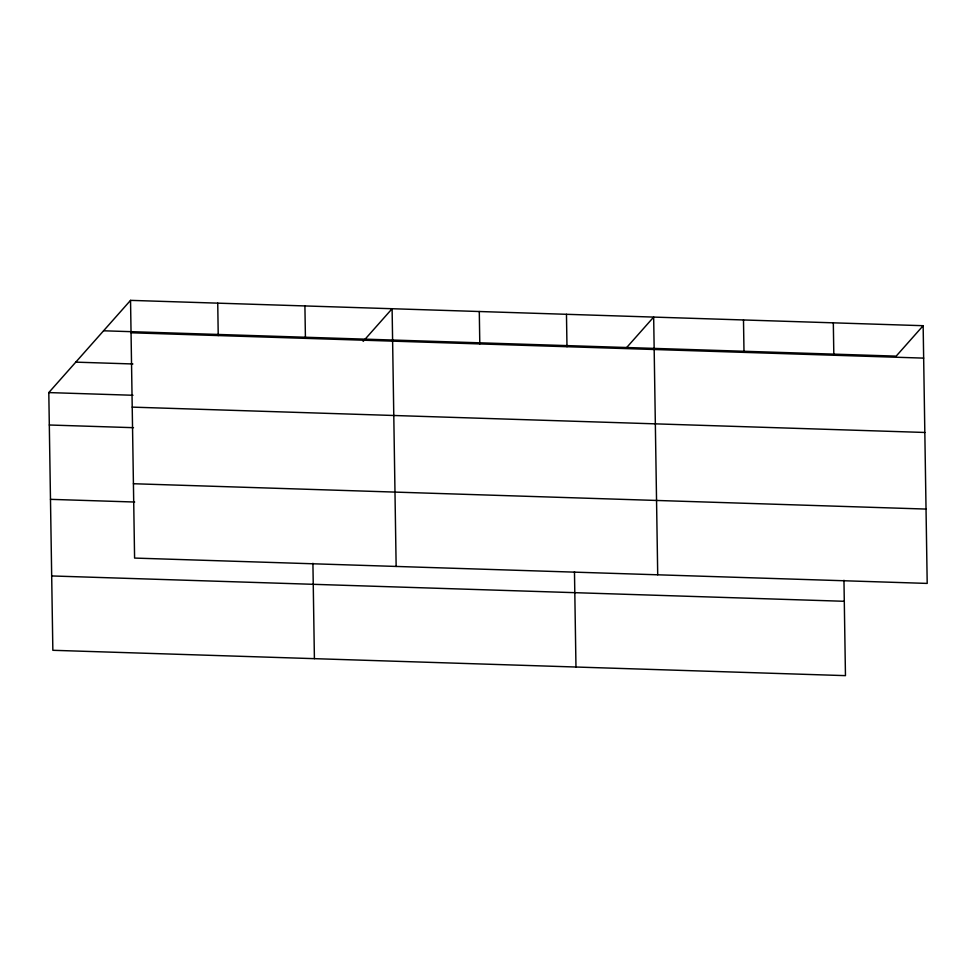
<?xml version="1.0" encoding="UTF-8"?>
<svg xmlns="http://www.w3.org/2000/svg" width="976" height="976" viewBox="0 0 976 976"><rect width="100%" height="100%" fill="white"/><g stroke="black" fill="none" stroke-linecap="round" stroke-linejoin="round"><path stroke-width="1.46" d="M843.959 580.256L845.46 675.636L52.85 650.297L48.8 392.584L130.54 300.364L923.15 325.703L927.2 583.416L134.59 558.077L130.54 300.364M363.145 341.393L392.108 308.721L396.146 566.446M626.69 347.517L653.664 317.09L657.714 574.803M923.15 325.703L896.175 356.13L103.566 330.791M131.052 332.779L923.662 358.119M75.774 362.145L132.895 363.975M48.8 392.584L132.98 395.268M132.211 407.126L924.833 432.466M49.312 424.999L133.492 427.683M133.419 483.73L926.029 509.069M50.471 499.346L134.664 502.03M51.679 575.95L844.289 601.289M833.321 322.836L833.833 355.252M743.492 319.957L744.005 352.373M574.474 571.643L575.974 667.023M566.47 314.296L566.983 346.724M479.289 311.515L479.802 343.93M312.918 563.286L314.406 658.654M304.915 305.939L305.427 338.355M217.733 303.146L218.234 335.573"/></g></svg>
